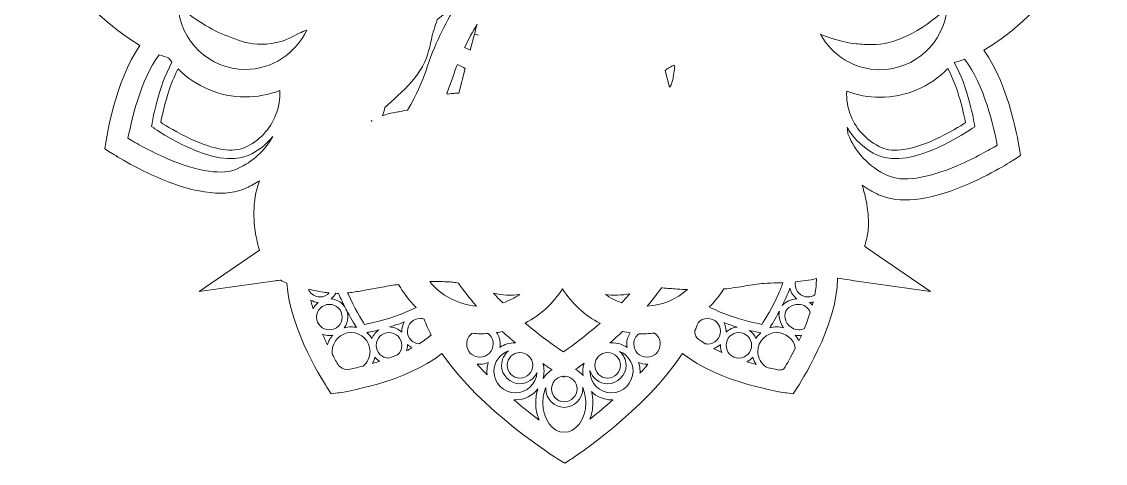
# Model space of a CAD drawing. Header units: millimetres. Extents: x -1261 to 1432, y 277 to 658.
# Drawn here: x 209 to 583.1, y 280.4 to 432.7 of the extents above; entities that cross this region are included whole.
import ezdxf

# ---------------------------------------------------------------- set-up
doc = ezdxf.new("R2010")
doc.units = ezdxf.units.MM
doc.header["$MEASUREMENT"] = 0
doc.layers.add('Layer 7', color=7, linetype='Continuous')

msp = doc.modelspace()

# ---------------------------------------------------------------- linework, layer by layer
at = {"layer": 'Layer 7', "lineweight": 0}
for points, knots in [([(581.83, 469.78), (581.83, 469.78), (581.83, 469.78), (581.83, 469.78), (581.05, 470.98), (562.9, 498.65), (541.8, 510.52), (550.35, 523.16), (553.3, 542.85), (553.43, 543.71), (553.43, 543.71), (553.76, 546.01), (553.76, 546.01), (553.76, 546.01), (551.82, 547.28), (551.82, 547.28), (551.01, 547.82), (543.59, 552.64), (534.26, 556.51), (521.7, 561.72), (511.8, 562.73), (504.85, 559.53), (501.34, 557.91), (498.13, 555.72), (495.38, 553.07), (496.24, 562.21), (497.34, 571.89), (499.57, 579.12), (500.04, 579.49), (500.51, 579.83), (500.93, 580.12), (500.93, 580.12), (522.74, 595.04), (522.74, 595.04), (522.74, 595.04), (496.56, 591.4), (496.56, 591.4), (496.35, 591.37), (494.64, 591.13), (491.99, 590.68), (492.08, 607), (478.53, 627.77), (477.94, 628.68), (477.94, 628.68), (476.66, 630.62), (476.66, 630.62), (476.66, 630.62), (474.36, 630.29), (474.36, 630.29), (473.35, 630.14), (450.41, 626.69), (438.14, 616.37), (424.9, 636.08), (398.73, 652.51), (397.6, 653.21), (397.6, 653.21), (395.62, 654.44), (395.62, 654.44), (395.62, 654.44), (393.67, 653.18), (393.67, 653.18), (392.61, 652.48), (367.95, 636.32), (355.19, 616.82), (342.81, 626.79), (320.49, 630.15), (319.51, 630.29), (319.51, 630.29), (317.21, 630.62), (317.21, 630.62), (317.21, 630.62), (315.93, 628.68), (315.93, 628.68), (315.33, 627.77), (301.72, 606.89), (301.88, 590.55), (298.8, 591.07), (296.76, 591.36), (296.51, 591.4), (296.51, 591.4), (270.33, 595.04), (270.33, 595.04), (270.33, 595.04), (292.14, 580.12), (292.14, 580.12), (292.63, 579.78), (293.19, 579.37), (293.75, 578.92), (295.88, 571.89), (296.97, 562.57), (297.83, 553.69), (294.74, 557.12), (290.95, 559.91), (286.67, 561.88), (279.71, 565.09), (269.81, 564.07), (257.25, 558.86), (247.92, 554.99), (240.51, 550.18), (239.69, 549.64), (239.69, 549.64), (237.75, 548.36), (237.75, 548.36), (237.75, 548.36), (238.09, 546.06), (238.09, 546.06), (238.22, 545.15), (241.36, 524.23), (250.57, 511.67), (229.33, 499.36), (211.03, 470.2), (210.24, 468.94), (210.24, 468.94), (209.02, 466.97), (209.02, 466.97), (209.02, 466.97), (210.28, 465.02), (210.28, 465.02), (211.05, 463.84), (228.94, 436.57), (249.83, 424.57), (241.19, 411.93), (238.22, 392.08), (238.09, 391.22), (238.09, 391.22), (237.75, 388.92), (237.75, 388.92), (237.75, 388.92), (239.69, 387.64), (239.69, 387.64), (240.51, 387.1), (247.92, 382.29), (257.25, 378.41), (269.81, 373.2), (279.71, 372.19), (286.67, 375.39), (288.24, 376.12), (289.74, 376.95), (291.16, 377.88), (291.07, 377.65), (290.97, 377.41), (290.88, 377.17), (289.8, 374.23), (289.24, 370.9), (289.17, 367), (289.13, 363.78), (289.51, 360.35), (290.31, 356.81), (290.57, 355.74), (290.82, 354.78), (291.08, 353.88), (291.08, 353.88), (270.33, 339.69), (270.33, 339.69), (270.33, 339.69), (296.51, 343.33), (296.51, 343.33), (296.7, 343.36), (297.29, 343.44), (298.2, 343.58), (298.25, 343.56), (298.29, 343.53), (298.33, 343.51), (299.08, 343.13), (299.84, 342.82), (300.59, 342.56), (301.37, 326.53), (314.04, 307.11), (314.61, 306.24), (314.61, 306.24), (315.89, 304.3), (315.89, 304.3), (315.89, 304.3), (318.19, 304.63), (318.19, 304.63), (319.18, 304.78), (341.74, 308.17), (354.08, 318.27), (367.34, 298.64), (393.39, 282.29), (394.52, 281.59), (394.52, 281.59), (396.49, 280.36), (396.49, 280.36), (396.49, 280.36), (398.44, 281.63), (398.44, 281.63), (399.52, 282.33), (424.42, 298.65), (437.13, 318.29), (449.46, 308.18), (472.05, 304.78), (473.04, 304.63), (473.04, 304.63), (475.33, 304.3), (475.33, 304.3), (475.33, 304.3), (476.61, 306.24), (476.61, 306.24), (477.21, 307.15), (490.78, 327.94), (490.67, 344.27), (493.9, 343.71), (496.1, 343.4), (496.56, 343.33), (496.56, 343.33), (522.74, 339.69), (522.74, 339.69), (522.74, 339.69), (500.93, 354.61), (500.93, 354.61), (500.62, 354.82), (500.29, 355.06), (499.95, 355.32), (500.21, 355.99), (500.44, 356.69), (500.63, 357.43), (501.06, 359.08), (501.29, 360.82), (501.32, 362.61), (501.35, 364.24), (501.26, 365.97), (501.04, 367.74), (500.69, 370.53), (500.05, 373.42), (499.14, 376.36), (500.91, 375.09), (502.81, 373.98), (504.85, 373.04), (511.8, 369.83), (521.7, 370.85), (534.26, 376.06), (543.59, 379.93), (551.01, 384.75), (551.82, 385.28), (551.82, 385.28), (553.76, 386.56), (553.76, 386.56), (553.76, 386.56), (553.43, 388.86), (553.43, 388.86), (553.3, 389.76), (550.2, 410.35), (541.18, 422.93), (562.56, 435.11), (581.08, 464.59), (581.87, 465.86), (581.87, 465.86), (583.1, 467.84), (583.1, 467.84), (583.1, 467.84), (581.83, 469.78), (581.83, 469.78)], [0, 0, 0, 0, 1, 1, 1, 2, 2, 2, 3, 3, 3, 4, 4, 4, 5, 5, 5, 6, 6, 6, 7, 7, 7, 8, 8, 8, 9, 9, 9, 10, 10, 10, 11, 11, 11, 12, 12, 12, 13, 13, 13, 14, 14, 14, 15, 15, 15, 16, 16, 16, 17, 17, 17, 18, 18, 18, 19, 19, 19, 20, 20, 20, 21, 21, 21, 22, 22, 22, 23, 23, 23, 24, 24, 24, 25, 25, 25, 26, 26, 26, 27, 27, 27, 28, 28, 28, 29, 29, 29, 30, 30, 30, 31, 31, 31, 32, 32, 32, 33, 33, 33, 34, 34, 34, 35, 35, 35, 36, 36, 36, 37, 37, 37, 38, 38, 38, 39, 39, 39, 40, 40, 40, 41, 41, 41, 42, 42, 42, 43, 43, 43, 44, 44, 44, 45, 45, 45, 46, 46, 46, 47, 47, 47, 48, 48, 48, 49, 49, 49, 50, 50, 50, 51, 51, 51, 52, 52, 52, 53, 53, 53, 54, 54, 54, 55, 55, 55, 56, 56, 56, 57, 57, 57, 58, 58, 58, 59, 59, 59, 60, 60, 60, 61, 61, 61, 62, 62, 62, 63, 63, 63, 64, 64, 64, 65, 65, 65, 66, 66, 66, 67, 67, 67, 68, 68, 68, 69, 69, 69, 70, 70, 70, 71, 71, 71, 72, 72, 72, 73, 73, 73, 74, 74, 74, 75, 75, 75, 76, 76, 76, 77, 77, 77, 78, 78, 78, 79, 79, 79, 80, 80, 80, 81, 81, 81, 82, 82, 82, 83, 83, 83, 84, 84, 84, 84]), ([(286.24, 416.27), (273.8, 416.27), (263.6, 426.09), (263, 438.39), (269.43, 432.85), (275.6, 429.13), (281.38, 427.33), (284.65, 425.76), (288.15, 424.97), (291.8, 424.97), (296.39, 424.97), (300.88, 426.3), (304.79, 428.81), (305.67, 429.13), (306.55, 429.49), (307.4, 429.86), (303.66, 421.71), (295.4, 416.27), (286.24, 416.27)], [0, 0, 0, 0, 1, 1, 1, 2, 2, 2, 3, 3, 3, 4, 4, 4, 5, 5, 5, 6, 6, 6, 6]), ([(342.21, 402.26), (341.23, 402.02), (340.23, 401.81), (339.23, 401.64), (338.97, 401.6), (338.71, 401.56), (338.44, 401.52), (337.57, 401.38), (336.68, 401.24), (335.79, 401), (335.02, 400.8), (334.28, 400.52), (333.55, 400.21), (333.86, 401.18), (334.15, 402.16), (334.42, 403.15), (335.26, 403.93), (336.1, 404.69), (336.92, 405.44), (336.92, 405.44), (337.55, 406.02), (337.55, 406.02), (341.12, 409.27), (344.27, 412.27), (346.6, 415.97), (348.79, 419.44), (349.75, 423.13), (350.47, 426.61), (350.95, 428.92), (351.7, 431.22), (352.46, 433.46), (354.47, 435.09), (356.65, 436.65), (359.04, 438.16), (354.99, 432.05), (351.49, 424.61), (348.6, 415.91), (347.34, 412.12), (345.35, 407.54), (342.21, 402.26)], [0, 0, 0, 0, 1, 1, 1, 2, 2, 2, 3, 3, 3, 4, 4, 4, 5, 5, 5, 6, 6, 6, 7, 7, 7, 8, 8, 8, 9, 9, 9, 10, 10, 10, 11, 11, 11, 12, 12, 12, 13, 13, 13, 13]), ([(484.76, 428.44), (487.42, 427.29), (490.2, 426.41), (493.06, 425.8), (494.4, 425.46), (495.77, 425.23), (497.15, 425.12), (498.92, 424.91), (500.71, 424.81), (502.46, 424.81), (510.35, 424.81), (519.09, 429.04), (528.46, 437.39), (527.42, 425.51), (517.42, 416.16), (505.27, 416.16), (496.6, 416.16), (488.76, 420.97), (484.76, 428.44)], [0, 0, 0, 0, 1, 1, 1, 2, 2, 2, 3, 3, 3, 4, 4, 4, 5, 5, 5, 6, 6, 6, 6]), ([(361.9, 423.79), (363.25, 426.68), (364.68, 429.33), (366.2, 431.73), (365.87, 430.57), (365.58, 429.45), (365.3, 428.42), (365.3, 428.42), (366.71, 428.04), (366.71, 428.04), (366.71, 428.04), (365.3, 428.41), (365.3, 428.41), (365.3, 428.41), (363.84, 422.91), (363.84, 422.91), (363.21, 423.24), (362.56, 423.53), (361.9, 423.79)], [0, 0, 0, 0, 1, 1, 1, 2, 2, 2, 3, 3, 3, 4, 4, 4, 5, 5, 5, 6, 6, 6, 6]), ([(283.61, 382.03), (278.51, 379.68), (270.12, 380.87), (259.34, 385.47), (253.47, 387.97), (248.31, 390.93), (245.72, 392.49), (246.79, 398.15), (250.02, 412.65), (256.45, 421.35), (257.59, 420.9), (258.72, 420.51), (259.82, 420.18), (260.17, 419.71), (260.54, 419.24), (260.91, 418.79), (256.02, 409.91), (254.13, 398.25), (254.02, 397.55), (254.02, 397.55), (253.87, 396.6), (253.87, 396.6), (253.87, 396.6), (254.64, 396.07), (254.64, 396.07), (255.5, 395.47), (275.84, 381.4), (287.24, 386.58), (290.57, 388.1), (293.45, 390.33), (295.71, 393.09), (293, 388.28), (288.8, 384.42), (283.61, 382.03)], [0, 0, 0, 0, 1, 1, 1, 2, 2, 2, 3, 3, 3, 4, 4, 4, 5, 5, 5, 6, 6, 6, 7, 7, 7, 8, 8, 8, 9, 9, 9, 10, 10, 10, 11, 11, 11, 11]), ([(545.79, 390.13), (543.21, 388.58), (538.05, 385.62), (532.17, 383.11), (521.4, 378.51), (513, 377.32), (507.9, 379.67), (501.58, 382.59), (496.73, 387.68), (494.24, 394.02), (494.23, 394.05), (494.22, 394.08), (494.21, 394.1), (494.14, 394.82), (494.06, 395.51), (493.99, 396.18), (496.43, 391.97), (500.13, 388.61), (504.67, 386.57), (516.06, 381.43), (536.41, 395.38), (537.27, 395.98), (537.27, 395.98), (538.04, 396.51), (538.04, 396.51), (538.04, 396.51), (537.89, 397.44), (537.89, 397.44), (537.78, 398.15), (535.87, 409.81), (530.93, 418.63), (532.09, 418.93), (533.27, 419.31), (534.47, 419.76), (541.29, 411.2), (544.69, 396.02), (545.79, 390.13)], [0, 0, 0, 0, 1, 1, 1, 2, 2, 2, 3, 3, 3, 4, 4, 4, 5, 5, 5, 6, 6, 6, 7, 7, 7, 8, 8, 8, 9, 9, 9, 10, 10, 10, 11, 11, 11, 12, 12, 12, 12]), ([(296.68, 400.44), (294.7, 395.48), (290.93, 391.54), (286.06, 389.32), (282.04, 387.5), (275.67, 388.47), (267.64, 392.14), (262.82, 394.34), (258.72, 396.93), (257.06, 398.02), (257.43, 399.96), (258.39, 404.63), (260.1, 409.59), (260.99, 412.18), (261.96, 414.48), (263, 416.47), (269.11, 410.32), (277.48, 406.77), (286.24, 406.77), (290.34, 406.77), (294.31, 407.52), (298.08, 408.99), (298.25, 406.13), (297.79, 403.22), (296.68, 400.44)], [0, 0, 0, 0, 1, 1, 1, 2, 2, 2, 3, 3, 3, 4, 4, 4, 5, 5, 5, 6, 6, 6, 7, 7, 7, 8, 8, 8, 8]), ([(357.61, 412.91), (358.18, 414.61), (358.78, 416.3), (359.41, 417.94), (360.37, 417.57), (361.29, 417.1), (362.15, 416.53), (362.15, 416.53), (359.9, 408.05), (359.9, 408.05), (359.61, 408.03), (359.31, 408.03), (359, 408.02), (358.73, 408.02), (358.46, 408.02), (358.2, 408), (357.56, 407.97), (356.94, 407.87), (356.33, 407.73), (356.14, 407.83), (355.95, 407.93), (355.76, 408.02), (356.46, 409.68), (357.09, 411.32), (357.61, 412.91)], [0, 0, 0, 0, 1, 1, 1, 2, 2, 2, 3, 3, 3, 4, 4, 4, 5, 5, 5, 6, 6, 6, 7, 7, 7, 8, 8, 8, 8]), ([(434.34, 417.76), (434.38, 417.65), (434.43, 417.53), (434.47, 417.42), (434.38, 416.65), (434.28, 415.85), (434.15, 414.98), (434.06, 414.41), (433.97, 413.84), (433.87, 413.27), (433.77, 412.66), (433.67, 412.16), (433.51, 411.67), (433.34, 411.12), (433.11, 410.69), (432.85, 410.38), (432.77, 410.3), (432.7, 410.22), (432.62, 410.15), (432.62, 410.15), (431.1, 415.86), (431.1, 415.86), (432.1, 416.64), (433.19, 417.27), (434.34, 417.76)], [0, 0, 0, 0, 1, 1, 1, 2, 2, 2, 3, 3, 3, 4, 4, 4, 5, 5, 5, 6, 6, 6, 7, 7, 7, 8, 8, 8, 8]), ([(493.82, 408.73), (497.47, 407.36), (501.31, 406.66), (505.27, 406.66), (514.18, 406.66), (522.58, 410.24), (528.74, 416.58), (532.42, 409.66), (534.3, 400.79), (534.84, 397.91), (533.19, 396.83), (529.11, 394.29), (524.3, 392.1), (516.25, 388.45), (509.87, 387.47), (505.85, 389.29), (500.98, 391.49), (497.2, 395.4), (495.23, 400.31), (494.12, 403.05), (493.66, 405.91), (493.82, 408.73)], [0, 0, 0, 0, 1, 1, 1, 2, 2, 2, 3, 3, 3, 4, 4, 4, 5, 5, 5, 6, 6, 6, 7, 7, 7, 7]), ([(329.92, 398.59), (329.9, 398.54), (329.89, 398.5), (329.87, 398.45), (329.82, 398.42), (329.77, 398.4), (329.72, 398.37), (329.79, 398.45), (329.86, 398.52), (329.92, 398.59)], [0, 0, 0, 0, 1, 1, 1, 2, 2, 2, 3, 3, 3, 3]), ([(308.11, 340.44), (309.77, 340.03), (311.46, 339.66), (313.18, 339.4), (313.86, 339.29), (314.53, 339.22), (315.2, 339.15), (314.39, 338.29), (313.25, 337.75), (311.98, 337.75), (310.36, 337.75), (308.93, 338.64), (308.17, 339.96), (308.15, 340.12), (308.13, 340.28), (308.11, 340.44)], [0, 0, 0, 0, 1, 1, 1, 2, 2, 2, 3, 3, 3, 4, 4, 4, 5, 5, 5, 5]), ([(321.67, 338.84), (321.62, 338.95), (321.58, 339.05), (321.53, 339.16), (322.17, 339.22), (322.84, 339.31), (323.55, 339.41), (325.08, 339.63), (326.6, 339.91), (328.07, 340.19), (328.07, 340.19), (333.46, 341.17), (333.46, 341.17), (335.57, 341.54), (337.42, 341.84), (339.13, 342.08), (340.73, 339.17), (342.78, 336.49), (345.22, 334.15), (338.5, 330.64), (330.13, 328.83), (327.37, 328.3), (326.31, 329.96), (323.81, 334.03), (321.67, 338.84)], [0, 0, 0, 0, 1, 1, 1, 2, 2, 2, 3, 3, 3, 4, 4, 4, 5, 5, 5, 6, 6, 6, 7, 7, 7, 8, 8, 8, 8]), ([(349.88, 343.06), (350.97, 343.09), (352.05, 343.09), (353.1, 343.08), (353.91, 343.06), (354.74, 343.04), (355.56, 343), (355.56, 343), (357.01, 342.92), (357.01, 342.92), (357.34, 342.89), (357.67, 342.87), (357.95, 342.84), (358.55, 342.77), (359.19, 342.63), (359.86, 342.48), (361.59, 339.91), (363.65, 337.29), (366.04, 334.62), (359.55, 335.12), (353.8, 338.3), (349.88, 343.06)], [0, 0, 0, 0, 1, 1, 1, 2, 2, 2, 3, 3, 3, 4, 4, 4, 5, 5, 5, 6, 6, 6, 7, 7, 7, 7]), ([(396.05, 318.79), (393.42, 320.55), (388.32, 324.11), (382.81, 328.72), (388.11, 331.46), (392.58, 335.58), (395.7, 340.6), (398.85, 335.55), (403.34, 331.42), (408.67, 328.68), (403.43, 324.1), (398.57, 320.56), (396.05, 318.79)], [0, 0, 0, 0, 1, 1, 1, 2, 2, 2, 3, 3, 3, 4, 4, 4, 4]), ([(424.95, 334.59), (426.79, 336.73), (428.42, 338.84), (429.85, 340.92), (429.85, 340.92), (430.25, 340.88), (430.25, 340.88), (431.85, 340.73), (433.53, 340.6), (435.27, 340.49), (436.51, 340.41), (437.7, 340.35), (438.86, 340.3), (435.09, 337.01), (430.26, 334.91), (424.95, 334.59)], [0, 0, 0, 0, 1, 1, 1, 2, 2, 2, 3, 3, 3, 4, 4, 4, 5, 5, 5, 5]), ([(453.3, 331.34), (450.69, 332.26), (448.39, 333.27), (446.4, 334.34), (448.32, 336.21), (449.99, 338.28), (451.38, 340.51), (452.8, 340.64), (454.18, 340.8), (455.53, 341), (456.65, 341.16), (457.78, 341.36), (458.86, 341.55), (461.09, 341.94), (463.2, 342.31), (465.35, 342.45), (466.88, 342.56), (468.46, 342.6), (469.99, 342.64), (470.59, 342.66), (471.21, 342.67), (471.83, 342.69), (471.38, 341.47), (470.87, 340.2), (470.28, 338.88), (468.14, 334.06), (465.63, 329.96), (464.56, 328.3), (462.67, 328.67), (458.12, 329.63), (453.3, 331.34)], [0, 0, 0, 0, 1, 1, 1, 2, 2, 2, 3, 3, 3, 4, 4, 4, 5, 5, 5, 6, 6, 6, 7, 7, 7, 8, 8, 8, 9, 9, 9, 10, 10, 10, 10]), ([(471.58, 334.77), (472.5, 336.62), (473.42, 338.66), (474.23, 340.78), (474.56, 339.3), (475.41, 338.02), (476.57, 337.13), (474.58, 336.94), (472.72, 336.13), (471.58, 334.77)], [0, 0, 0, 0, 1, 1, 1, 2, 2, 2, 3, 3, 3, 3]), ([(482.8, 338.45), (482.11, 338.01), (481.3, 337.75), (480.43, 337.75), (478, 337.75), (476.02, 339.73), (476.02, 342.17), (476.02, 342.43), (476.04, 342.7), (476.09, 342.95), (478.53, 343.18), (480.97, 343.56), (483.37, 344.09), (483.37, 342.37), (483.18, 340.48), (482.8, 338.45)], [0, 0, 0, 0, 1, 1, 1, 2, 2, 2, 3, 3, 3, 4, 4, 4, 5, 5, 5, 5]), ([(308.8, 336.67), (309.57, 336.22), (310.45, 335.93), (311.39, 335.84), (310.64, 335.27), (310.03, 334.53), (309.59, 333.69), (309.29, 334.71), (309.02, 335.71), (308.8, 336.67)], [0, 0, 0, 0, 1, 1, 1, 2, 2, 2, 3, 3, 3, 3]), ([(317.49, 339.01), (317.77, 339), (318.04, 338.99), (318.32, 338.99), (318.33, 338.99), (318.35, 338.99), (318.37, 338.99), (318.39, 338.99), (318.41, 338.99), (318.43, 338.99), (319.2, 337.13), (320.04, 335.37), (320.86, 333.77), (319.88, 335.61), (318.02, 336.92), (315.84, 337.13), (316.51, 337.64), (317.07, 338.28), (317.49, 339.01)], [0, 0, 0, 0, 1, 1, 1, 2, 2, 2, 3, 3, 3, 4, 4, 4, 5, 5, 5, 6, 6, 6, 6]), ([(380.98, 338.64), (379.17, 337.4), (377.19, 336.42), (375.09, 335.72), (373.96, 336.84), (372.89, 337.96), (371.89, 339.06), (374.88, 338.32), (378, 338.2), (380.98, 338.64)], [0, 0, 0, 0, 1, 1, 1, 2, 2, 2, 3, 3, 3, 3]), ([(410.41, 338.65), (413.23, 338.22), (416.19, 338.3), (418.99, 338.88), (418.09, 337.86), (417.14, 336.82), (416.15, 335.78), (414.1, 336.48), (412.17, 337.44), (410.41, 338.65)], [0, 0, 0, 0, 1, 1, 1, 2, 2, 2, 3, 3, 3, 3]), ([(310.84, 330.8), (310.84, 333.23), (312.81, 335.21), (315.25, 335.21), (317.68, 335.21), (319.66, 333.23), (319.66, 330.8), (319.66, 328.37), (317.68, 326.39), (315.25, 326.39), (312.81, 326.39), (310.84, 328.37), (310.84, 330.8)], [0, 0, 0, 0, 1, 1, 1, 2, 2, 2, 3, 3, 3, 4, 4, 4, 4]), ([(321.61, 330.8), (321.61, 331.8), (321.37, 332.74), (320.96, 333.58), (322.39, 330.81), (323.75, 328.56), (324.61, 327.21), (324.01, 327.35), (323.39, 327.42), (322.75, 327.42), (321.93, 327.42), (321.14, 327.3), (320.4, 327.09), (321.15, 328.13), (321.61, 329.41), (321.61, 330.8)], [0, 0, 0, 0, 1, 1, 1, 2, 2, 2, 3, 3, 3, 4, 4, 4, 5, 5, 5, 5]), ([(479.2, 326.89), (478.59, 326.57), (477.9, 326.39), (477.17, 326.39), (474.73, 326.39), (472.46, 328.83), (472.46, 331.26), (472.46, 333.7), (474.73, 335.21), (477.17, 335.21), (479.01, 335.21), (480.59, 334.07), (481.25, 332.46), (480.68, 330.68), (480, 328.82), (479.2, 326.89)], [0, 0, 0, 0, 1, 1, 1, 2, 2, 2, 3, 3, 3, 4, 4, 4, 5, 5, 5, 5]), ([(481.98, 334.93), (481.7, 335.26), (481.38, 335.57), (481.03, 335.84), (481.46, 335.88), (481.88, 335.97), (482.28, 336.09), (482.19, 335.71), (482.09, 335.32), (481.98, 334.93)], [0, 0, 0, 0, 1, 1, 1, 2, 2, 2, 3, 3, 3, 3]), ([(346.18, 321.54), (343.94, 321.75), (342.18, 323.64), (342.18, 325.93), (342.18, 328.37), (344.16, 330.35), (346.59, 330.35), (347.09, 330.35), (347.56, 330.26), (348.01, 330.1), (348.62, 328.32), (349.39, 326.49), (350.32, 324.63), (349.1, 323.52), (347.7, 322.49), (346.18, 321.54)], [0, 0, 0, 0, 1, 1, 1, 2, 2, 2, 3, 3, 3, 4, 4, 4, 5, 5, 5, 5]), ([(444.94, 321.61), (443.88, 322.27), (442.92, 322.95), (442.05, 323.65), (441.64, 324.32), (441.41, 325.1), (441.41, 325.93), (441.41, 326), (441.41, 326.06), (441.42, 326.13), (441.82, 327.04), (442.18, 327.95), (442.51, 328.84), (443.32, 329.76), (444.5, 330.35), (445.82, 330.35), (448.25, 330.35), (450.23, 328.37), (450.23, 325.93), (450.23, 323.5), (448.25, 321.52), (445.82, 321.52), (445.52, 321.52), (445.22, 321.55), (444.94, 321.61)], [0, 0, 0, 0, 1, 1, 1, 2, 2, 2, 3, 3, 3, 4, 4, 4, 5, 5, 5, 6, 6, 6, 7, 7, 7, 8, 8, 8, 8]), ([(470.6, 332.86), (470.5, 332.47), (470.44, 332.04), (470.44, 331.59), (470.44, 330.21), (471.26, 328.13), (472.01, 327.09), (471.27, 327.3), (470.48, 327.42), (469.67, 327.42), (468.82, 327.42), (468.01, 327.29), (467.24, 327.06), (468.01, 328.27), (469.26, 330.32), (470.6, 332.86)], [0, 0, 0, 0, 1, 1, 1, 2, 2, 2, 3, 3, 3, 4, 4, 4, 5, 5, 5, 5]), ([(326.91, 313.93), (324.76, 313.37), (322.81, 312.94), (321.21, 312.61), (320.13, 312.87), (319.16, 313.4), (318.37, 314.12), (317.76, 315.17), (317.07, 316.42), (316.33, 317.81), (316.26, 318.18), (316.22, 318.56), (316.22, 318.95), (316.22, 322.55), (319.15, 325.48), (322.75, 325.48), (326.35, 325.48), (329.27, 322.55), (329.27, 318.95), (329.27, 316.93), (328.35, 315.13), (326.91, 313.93)], [0, 0, 0, 0, 1, 1, 1, 2, 2, 2, 3, 3, 3, 4, 4, 4, 5, 5, 5, 6, 6, 6, 7, 7, 7, 7]), ([(328.14, 325.48), (329.12, 325.66), (330.61, 325.97), (332.42, 326.43), (331.31, 325.72), (330.43, 324.67), (329.93, 323.43), (329.44, 324.21), (328.84, 324.9), (328.14, 325.48)], [0, 0, 0, 0, 1, 1, 1, 2, 2, 2, 3, 3, 3, 3]), ([(338.8, 317.82), (337.81, 317.41), (336.8, 317.02), (335.79, 316.65), (333.37, 316.67), (331.41, 318.64), (331.41, 321.06), (331.41, 323.5), (333.39, 325.48), (335.82, 325.48), (338.26, 325.48), (340.24, 323.5), (340.24, 321.06), (340.24, 319.78), (339.68, 318.63), (338.8, 317.82)], [0, 0, 0, 0, 1, 1, 1, 2, 2, 2, 3, 3, 3, 4, 4, 4, 5, 5, 5, 5]), ([(340.25, 325.62), (339.15, 326.69), (337.66, 327.36), (336.02, 327.41), (337.64, 327.89), (339.37, 328.47), (341.11, 329.14), (340.56, 328.2), (340.24, 327.1), (340.24, 325.93), (340.24, 325.83), (340.25, 325.72), (340.25, 325.62)], [0, 0, 0, 0, 1, 1, 1, 2, 2, 2, 3, 3, 3, 4, 4, 4, 4]), ([(372.98, 325.47), (373.63, 325.57), (374.28, 325.7), (374.92, 325.84), (376.46, 324.47), (377.98, 323.18), (379.46, 321.97), (377.49, 321.97), (375.65, 321.38), (374.11, 320.37), (374.17, 320.75), (374.21, 321.13), (374.21, 321.53), (374.21, 322.99), (373.76, 324.35), (372.98, 325.47)], [0, 0, 0, 0, 1, 1, 1, 2, 2, 2, 3, 3, 3, 4, 4, 4, 5, 5, 5, 5]), ([(417.99, 320.37), (416.45, 321.38), (414.6, 321.97), (412.62, 321.97), (412.45, 321.97), (412.27, 321.97), (412.1, 321.96), (413.53, 323.17), (414.99, 324.47), (416.47, 325.84), (417.33, 325.65), (418.19, 325.49), (419.05, 325.37), (418.32, 324.27), (417.89, 322.95), (417.89, 321.53), (417.89, 321.13), (417.93, 320.75), (417.99, 320.37)], [0, 0, 0, 0, 1, 1, 1, 2, 2, 2, 3, 3, 3, 4, 4, 4, 5, 5, 5, 6, 6, 6, 6]), ([(451.43, 328.91), (453, 328.33), (454.53, 327.82), (455.98, 327.39), (454.5, 327.25), (453.17, 326.6), (452.16, 325.62), (452.17, 325.72), (452.18, 325.83), (452.18, 325.93), (452.18, 327.01), (451.91, 328.02), (451.43, 328.91)], [0, 0, 0, 0, 1, 1, 1, 2, 2, 2, 3, 3, 3, 4, 4, 4, 4]), ([(452.18, 321.06), (452.18, 323.5), (454.16, 325.48), (456.59, 325.48), (459.02, 325.48), (461, 323.5), (461, 321.06), (461, 318.63), (459.02, 316.65), (456.59, 316.65), (454.16, 316.65), (452.18, 318.63), (452.18, 321.06)], [0, 0, 0, 0, 1, 1, 1, 2, 2, 2, 3, 3, 3, 4, 4, 4, 4]), ([(464.19, 325.4), (463.52, 324.84), (462.95, 324.17), (462.48, 323.43), (462.03, 324.57), (461.25, 325.54), (460.26, 326.24), (461.98, 325.83), (463.36, 325.56), (464.19, 325.4)], [0, 0, 0, 0, 1, 1, 1, 2, 2, 2, 3, 3, 3, 3]), ([(472.15, 312.92), (471.66, 312.71), (471.14, 312.57), (470.59, 312.5), (469.36, 312.74), (467.82, 313.07), (466.1, 313.49), (464.32, 314.66), (463.14, 316.67), (463.14, 318.95), (463.14, 322.55), (466.07, 325.48), (469.67, 325.48), (472.87, 325.48), (475.54, 323.15), (476.08, 320.1), (474.59, 317.14), (473.16, 314.62), (472.15, 312.92)], [0, 0, 0, 0, 1, 1, 1, 2, 2, 2, 3, 3, 3, 4, 4, 4, 5, 5, 5, 6, 6, 6, 6]), ([(314.59, 321.22), (314.01, 322.4), (313.43, 323.63), (312.86, 324.91), (313.6, 324.61), (314.4, 324.44), (315.25, 324.44), (315.64, 324.44), (316.02, 324.48), (316.4, 324.55), (315.56, 323.6), (314.93, 322.47), (314.59, 321.22)], [0, 0, 0, 0, 1, 1, 1, 2, 2, 2, 3, 3, 3, 4, 4, 4, 4]), ([(367.21, 316.96), (364.69, 316.96), (362.64, 319.01), (362.64, 321.53), (362.64, 323.05), (363.39, 324.4), (364.54, 325.23), (366.36, 325.04), (368.19, 325.01), (370.01, 325.13), (371.08, 324.29), (371.78, 322.99), (371.78, 321.53), (371.78, 319.01), (369.73, 316.96), (367.21, 316.96)], [0, 0, 0, 0, 1, 1, 1, 2, 2, 2, 3, 3, 3, 4, 4, 4, 5, 5, 5, 5]), ([(424.89, 316.96), (422.37, 316.96), (420.32, 319.01), (420.32, 321.53), (420.32, 322.97), (421, 324.26), (422.04, 325.09), (423.86, 325.01), (425.67, 325.08), (427.47, 325.29), (428.67, 324.47), (429.46, 323.09), (429.46, 321.53), (429.46, 319.01), (427.41, 316.96), (424.89, 316.96)], [0, 0, 0, 0, 1, 1, 1, 2, 2, 2, 3, 3, 3, 4, 4, 4, 5, 5, 5, 5]), ([(477.3, 322.6), (476.96, 323.31), (476.53, 323.97), (476.01, 324.55), (476.39, 324.48), (476.77, 324.44), (477.17, 324.44), (477.51, 324.44), (477.86, 324.47), (478.19, 324.53), (477.9, 323.87), (477.6, 323.23), (477.3, 322.6)], [0, 0, 0, 0, 1, 1, 1, 2, 2, 2, 3, 3, 3, 4, 4, 4, 4]), ([(341.89, 319.2), (342.08, 319.79), (342.18, 320.41), (342.18, 321.06), (342.18, 321.17), (342.17, 321.27), (342.17, 321.38), (342.66, 320.9), (343.24, 320.5), (343.87, 320.2), (343.22, 319.85), (342.56, 319.52), (341.89, 319.2)], [0, 0, 0, 0, 1, 1, 1, 2, 2, 2, 3, 3, 3, 4, 4, 4, 4]), ([(372.05, 312.12), (372.05, 315.36), (374.15, 318.13), (377.06, 319.14), (375.61, 317.97), (374.67, 316.18), (374.67, 314.18), (374.67, 310.67), (377.53, 307.82), (381.03, 307.82), (383.67, 307.82), (385.94, 309.44), (386.9, 311.73), (386.7, 307.81), (383.45, 304.69), (379.48, 304.69), (375.39, 304.69), (372.05, 308.02), (372.05, 312.12)], [0, 0, 0, 0, 1, 1, 1, 2, 2, 2, 3, 3, 3, 4, 4, 4, 5, 5, 5, 6, 6, 6, 6]), ([(381.03, 318.59), (383.46, 318.59), (385.44, 316.61), (385.44, 314.18), (385.44, 311.74), (383.46, 309.77), (381.03, 309.77), (378.6, 309.77), (376.62, 311.74), (376.62, 314.18), (376.62, 316.61), (378.6, 318.59), (381.03, 318.59)], [0, 0, 0, 0, 1, 1, 1, 2, 2, 2, 3, 3, 3, 4, 4, 4, 4]), ([(412.62, 304.69), (408.52, 304.69), (405.19, 308.02), (405.19, 312.12), (405.19, 312.2), (405.2, 312.28), (405.2, 312.36), (405.98, 309.74), (408.41, 307.82), (411.29, 307.82), (414.79, 307.82), (417.65, 310.67), (417.65, 314.18), (417.65, 316.1), (416.79, 317.82), (415.44, 318.99), (418.14, 317.87), (420.05, 315.21), (420.05, 312.12), (420.05, 308.02), (416.71, 304.69), (412.62, 304.69)], [0, 0, 0, 0, 1, 1, 1, 2, 2, 2, 3, 3, 3, 4, 4, 4, 5, 5, 5, 6, 6, 6, 7, 7, 7, 7]), ([(411.29, 318.59), (413.72, 318.59), (415.7, 316.61), (415.7, 314.18), (415.7, 311.74), (413.72, 309.77), (411.29, 309.77), (408.86, 309.77), (406.88, 311.74), (406.88, 314.18), (406.88, 316.61), (408.86, 318.59), (411.29, 318.59)], [0, 0, 0, 0, 1, 1, 1, 2, 2, 2, 3, 3, 3, 4, 4, 4, 4]), ([(447.88, 319.93), (448.78, 320.24), (449.58, 320.73), (450.25, 321.38), (450.24, 321.27), (450.23, 321.17), (450.23, 321.06), (450.23, 320.17), (450.42, 319.32), (450.75, 318.55), (449.75, 319), (448.79, 319.46), (447.88, 319.93)], [0, 0, 0, 0, 1, 1, 1, 2, 2, 2, 3, 3, 3, 4, 4, 4, 4]), ([(330.13, 314.81), (330.51, 315.48), (330.8, 316.19), (330.98, 316.96), (331.45, 316.41), (332.01, 315.94), (332.63, 315.57), (331.79, 315.3), (330.95, 315.05), (330.13, 314.81)], [0, 0, 0, 0, 1, 1, 1, 2, 2, 2, 3, 3, 3, 3]), ([(369.71, 310.85), (368.48, 312.11), (367.31, 313.36), (366.22, 314.6), (366.54, 314.55), (366.87, 314.53), (367.21, 314.53), (368.24, 314.53), (369.22, 314.76), (370.11, 315.16), (369.79, 314.2), (369.62, 313.18), (369.62, 312.12), (369.62, 311.69), (369.65, 311.26), (369.71, 310.85)], [0, 0, 0, 0, 1, 1, 1, 2, 2, 2, 3, 3, 3, 4, 4, 4, 5, 5, 5, 5]), ([(388.97, 314.77), (390.22, 313.9), (391.29, 313.17), (392.13, 312.61), (390.96, 311.9), (389.9, 310.9), (389.03, 309.68), (389.23, 310.46), (389.34, 311.27), (389.34, 312.12), (389.34, 313.04), (389.21, 313.93), (388.97, 314.77)], [0, 0, 0, 0, 1, 1, 1, 2, 2, 2, 3, 3, 3, 4, 4, 4, 4]), ([(402.87, 310.63), (402.09, 311.52), (401.2, 312.25), (400.23, 312.79), (401.03, 313.35), (402.02, 314.05), (403.16, 314.88), (402.91, 314), (402.76, 313.08), (402.76, 312.12), (402.76, 311.61), (402.8, 311.12), (402.87, 310.63)], [0, 0, 0, 0, 1, 1, 1, 2, 2, 2, 3, 3, 3, 4, 4, 4, 4]), ([(422.45, 311.42), (422.47, 311.65), (422.48, 311.88), (422.48, 312.12), (422.48, 313.18), (422.31, 314.2), (421.99, 315.16), (422.88, 314.76), (423.86, 314.53), (424.89, 314.53), (425, 314.53), (425.1, 314.54), (425.21, 314.54), (424.33, 313.51), (423.41, 312.47), (422.45, 311.42)], [0, 0, 0, 0, 1, 1, 1, 2, 2, 2, 3, 3, 3, 4, 4, 4, 5, 5, 5, 5]), ([(459.36, 315.35), (460.16, 315.73), (460.86, 316.28), (461.43, 316.96), (461.65, 316.04), (462.03, 315.19), (462.52, 314.42), (461.49, 314.7), (460.44, 315.01), (459.36, 315.35)], [0, 0, 0, 0, 1, 1, 1, 2, 2, 2, 3, 3, 3, 3]), ([(395.65, 310.38), (395.65, 310.38), (396.14, 310.07), (396.14, 310.07), (396.14, 310.07), (396.68, 310.42), (396.68, 310.42), (398.95, 310.24), (400.74, 308.34), (400.74, 306.03), (400.74, 303.6), (398.76, 301.62), (396.33, 301.62), (393.9, 301.62), (391.92, 303.6), (391.92, 306.03), (391.92, 308.23), (393.54, 310.05), (395.65, 310.38)], [0, 0, 0, 0, 1, 1, 1, 2, 2, 2, 3, 3, 3, 4, 4, 4, 5, 5, 5, 6, 6, 6, 6]), ([(378.91, 302.27), (379.1, 302.26), (379.29, 302.26), (379.48, 302.26), (382.62, 302.26), (385.42, 303.73), (387.23, 306.03), (386.75, 304.55), (386.48, 302.92), (386.48, 301.22), (386.48, 299.07), (386.91, 297.05), (387.65, 295.27), (384.96, 297.3), (381.98, 299.66), (378.91, 302.27)], [0, 0, 0, 0, 1, 1, 1, 2, 2, 2, 3, 3, 3, 4, 4, 4, 5, 5, 5, 5]), ([(396.33, 291.05), (392.24, 291.05), (388.91, 295.61), (388.91, 301.22), (388.91, 303.16), (389.31, 304.97), (390, 306.51), (389.99, 306.35), (389.97, 306.19), (389.97, 306.03), (389.97, 302.52), (392.83, 299.67), (396.33, 299.67), (399.84, 299.67), (402.69, 302.52), (402.69, 306.03), (402.69, 306.19), (402.68, 306.35), (402.66, 306.51), (403.35, 304.97), (403.75, 303.16), (403.75, 301.22), (403.75, 295.61), (400.42, 291.05), (396.33, 291.05)], [0, 0, 0, 0, 1, 1, 1, 2, 2, 2, 3, 3, 3, 4, 4, 4, 5, 5, 5, 6, 6, 6, 7, 7, 7, 8, 8, 8, 8]), ([(405.12, 295.55), (405.8, 297.26), (406.18, 299.18), (406.18, 301.22), (406.18, 302.57), (406.01, 303.88), (405.7, 305.1), (407.48, 303.34), (409.93, 302.26), (412.62, 302.26), (412.79, 302.26), (412.96, 302.27), (413.13, 302.28), (410.34, 299.78), (407.6, 297.51), (405.12, 295.55)], [0, 0, 0, 0, 1, 1, 1, 2, 2, 2, 3, 3, 3, 4, 4, 4, 5, 5, 5, 5])]:
    msp.add_open_spline(points, degree=3, knots=knots, dxfattribs=at)

doc.saveas('drawing.dxf')
